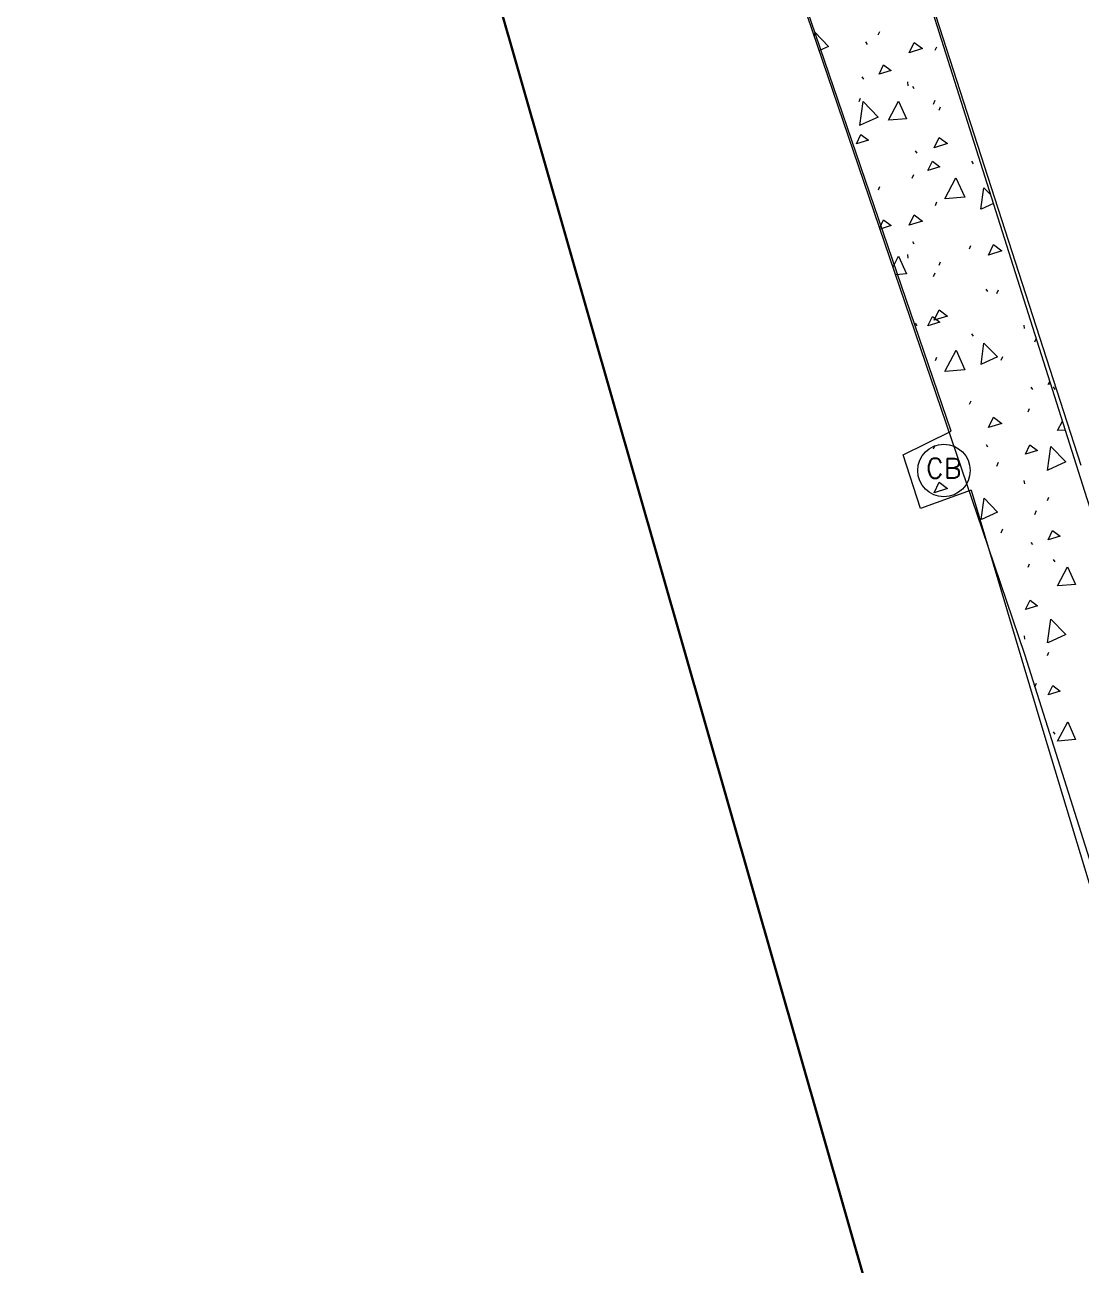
# Model space of a CAD drawing. Header units: metres. Extents: x -703672 to 3951284, y -4124475 to 4104628.
# Drawn here: x 327584.28 to 327606.78, y 4104278.28 to 4104304.71 of the extents above; entities that cross this region are included whole.
import ezdxf

# ---------------------------------------------------------------- set-up
doc = ezdxf.new("R2010")
doc.units = ezdxf.units.M
doc.header["$MEASUREMENT"] = 0
for name, color, linetype, lineweight in [('C-ANNO-TEXT', 7, 'Continuous', 25), ('V-ANNO-PATT', 9, 'Continuous', 0), ('V-SITE-STRC', 253, 'Continuous', 0), ('V-SITE-WALK', 7, 'Continuous', 0)]:
    doc.layers.add(name, color=color, linetype=linetype, lineweight=lineweight)
doc.styles.add('Style-WORKING', font='WORKING.shx')

msp = doc.modelspace()

# ---------------------------------------------------------------- linework, layer by layer
at = {"layer": 'C-ANNO-TEXT', "color": 4, "lineweight": 30, "ltscale": 0.6, "elevation": 5.983413176301609}
msp.add_lwpolyline([(327665.5729307538, 4104001.849001709), (327641.232378814, 4104115.978905268), (327619.8861136422, 4104216.068960391), (327591.7260042686, 4104314.452543943), (327580.4504597362, 4104313.59571581), (327573.2267021704, 4104352.255640398), (327528.9121857327, 4104334.941619649), (327474.4079680003, 4104310.967645216), (327379.6999764125, 4104258.140628737), (327339.8195604153, 4104230.764450457), (327333.9914384905, 4104229.543941272), (327219.5630500407, 4104141.476783445), (327182.0491303254, 4104108.423911608), (327140.7227356881, 4104065.652639747), (327137.3190008439, 4104059.241637646), (327124.9503086815, 4104044.794111523), (327127.0686271138, 4104015.680140578)], dxfattribs=at)
at = {"layer": 'C-ANNO-TEXT', "color": 251, "lineweight": 30, "ltscale": 0.6, "elevation": 5.983413176301609}
msp.add_lwpolyline([(327344.4810744388, 4103975.106158198), (327519.4609574685, 4103989.493506075), (327567.1423479246, 4103995.960552649), (327618.4078448146, 4104000.15195829), (327665.5729307538, 4104001.849001709), (327641.232378814, 4104115.978905268), (327619.7443724439, 4104216.564164684), (327591.7260042686, 4104314.452543943), (327580.4504597362, 4104313.59571581), (327573.2267021704, 4104352.255640398), (327529.2050396148, 4104335.056039902), (327475.0566468335, 4104311.252970103), (327380.3080882658, 4104258.479826458), (327339.8195604153, 4104230.764450457), (327333.9914384905, 4104229.543941272), (327219.5630500407, 4104141.476783445), (327181.6303627212, 4104107.99050281), (327140.7227356881, 4104065.652639747), (327137.3190008439, 4104059.241637646), (327124.9503086815, 4104044.794111523), (327127.0686271138, 4104015.680140578), (327148.2210934783, 4104005.32173222), (327237.5672886667, 4103964.986671002)], dxfattribs=at)
at = {"layer": 'V-ANNO-PATT'}
for p, q in [((327602.4612863607, 4104304.500666352, 8.70180542354997), (327602.493165436, 4104304.572659865, 8.70414235414787)), ((327602.1860964546, 4104304.347534907, 8.669162392631598), (327602.2215966831, 4104304.294235064, 8.669185630647625)), ((327602.1860964546, 4104304.347534907, 8.669162392631598), (327602.2215966831, 4104304.294235064, 8.669185630647625)), ((327603.6750858076, 4104304.173005879, 8.749546667295313), (327603.7070547998, 4104304.244999391, 8.751887460685651)), ((327602.1114850567, 4104303.605876985, 8.674754294980033), (327602.1435231706, 4104303.557911308, 8.675486091915808)), ((327603.0837986282, 4104303.49563742, 8.668545209874502), (327603.0926991694, 4104303.415737656, 8.668712686641456)), ((327603.0837986282, 4104303.49563742, 8.668545209874502), (327603.0926991694, 4104303.415737656, 8.668712686641456)), ((327603.1871901957, 4104303.402495313, 8.718233087145201), (327603.2191383926, 4104303.354529636, 8.718961021288536)), ((327602.0512743738, 4104303.079154451, 8.665089777268513), (327602.083243366, 4104303.151147963, 8.667430570658851)), ((327603.6374995752, 4104303.024338811, 8.668032975054807), (327603.6729988345, 4104303.104338575, 8.667732364472286)), ((327603.6374995752, 4104303.024338811, 8.668032975054807), (327603.6729988345, 4104303.104338575, 8.667732364472286)), ((327603.7556683371, 4104302.895391011, 8.735840350861771), (327603.7876373812, 4104302.967294531, 8.738179937203007)), ((327603.2479085503, 4104302.030041745, 8.671614686362005), (327603.2835087784, 4104301.976741903, 8.671637625074275)), ((327603.2479085503, 4104302.030041745, 8.671614686362005), (327603.2835087784, 4104301.976741903, 8.671637625074275)), ((327604.4441048358, 4104301.804042413, 8.668583475453062), (327604.4796050643, 4104301.75074257, 8.668606713469089)), ((327604.4441048358, 4104301.804042413, 8.668583475453062), (327604.4796050643, 4104301.75074257, 8.668606713469089)), ((327603.1806131079, 4104301.444743474, 8.673238087668842), (327603.2162123667, 4104301.524743237, 8.672937177782558)), ((327603.1806131079, 4104301.444743474, 8.673238087668842), (327603.2162123667, 4104301.524743237, 8.672937177782558)), ((327602.4631921593, 4104301.193194403, 8.657442747860102), (327602.4950712345, 4104301.265187915, 8.659779678458001)), ((327603.6769916061, 4104300.86553393, 8.705183991605445), (327603.7089605983, 4104300.937527442, 8.707524784995783)), ((327603.1890959943, 4104300.095023365, 8.673870411455333), (327603.2210441911, 4104300.047057687, 8.674598345598667)), ((327603.0838253533, 4104299.820348267, 8.677474247790883), (327603.0927258945, 4104299.740448503, 8.67764172455783)), ((327603.0838253533, 4104299.820348267, 8.677474247790883), (327603.0927258945, 4104299.740448503, 8.67764172455783)), ((327604.4041455184, 4104299.938617459, 8.723966611530628), (327604.4361145626, 4104300.010520979, 8.726306197871864)), ((327603.7575741355, 4104299.587919062, 8.69147767517191), (327603.7895431796, 4104299.659822582, 8.693817261513146)), ((327603.6375263003, 4104299.349049658, 8.676962012971188), (327603.6730255596, 4104299.429049422, 8.676661402388667)), ((327603.6375263003, 4104299.349049658, 8.676962012971188), (327603.6730255596, 4104299.429049422, 8.676661402388667)), ((327604.7560381775, 4104299.076495148, 8.72749887396806), (327604.7879863744, 4104299.028529471, 8.728226808111401)), ((327604.9872229024, 4104298.984950733, 8.67380688085776), (327605.0228221612, 4104299.064950496, 8.673505970971476)), ((327604.9872229024, 4104298.984950733, 8.67380688085776), (327605.0228221612, 4104299.064950496, 8.673505970971476)), ((327603.2479352754, 4104298.354752592, 8.68054372427838), (327603.2835355035, 4104298.30145275, 8.680566662990657)), ((327603.2479352754, 4104298.354752592, 8.68054372427838), (327603.2835355035, 4104298.30145275, 8.680566662990657)), ((327605.5636654291, 4104298.309854235, 8.751892310370117), (327605.5717094794, 4104298.237950714, 8.751271666663605)), ((327604.4441315609, 4104298.12875326, 8.677512513369436), (327604.4796317894, 4104298.075453417, 8.677535751385463)), ((327604.4441315609, 4104298.12875326, 8.677512513369436), (327604.4796317894, 4104298.075453417, 8.677535751385463)), ((327605.7953267724, 4104297.954953772, 8.67389056320524), (327605.830926032, 4104298.034853537, 8.673589896266144)), ((327605.7953267724, 4104297.954953772, 8.67389056320524), (327605.830926032, 4104298.034853537, 8.673589896266144)), ((327603.6788974046, 4104297.558061981, 8.660821315915577), (327603.7108663968, 4104297.630055494, 8.663162109305915)), ((327605.076032828, 4104297.565254922, 8.676990220316512), (327605.1116320876, 4104297.645154686, 8.676689553377415)), ((327605.076032828, 4104297.565254922, 8.676990220316512), (327605.1116320876, 4104297.645154686, 8.676689553377415)), ((327605.7119793106, 4104296.990933088, 8.740540641103713), (327605.7440174246, 4104296.94296741, 8.741272438039488)), ((327606.1861319881, 4104296.996956599, 8.675048318159554), (327606.2216322166, 4104296.943656756, 8.675071556175581)), ((327606.1861319881, 4104296.996956599, 8.675048318159554), (327606.2216322166, 4104296.943656756, 8.675071556175581)), ((327604.4060513169, 4104296.63114551, 8.67960393584076), (327604.438020361, 4104296.70304903, 8.681943522181996)), ((327605.6517686277, 4104296.464210554, 8.730876123392193), (327605.68373762, 4104296.536204065, 8.733216916782531)), ((327603.6375530254, 4104295.673760504, 8.685891050887562), (327603.6730522846, 4104295.753760268, 8.685590440305042)), ((327603.6375530254, 4104295.673760504, 8.685891050887562), (327603.6730522846, 4104295.753760268, 8.685590440305042)), ((327604.757943976, 4104295.769023199, 8.683136198278198), (327604.789892173, 4104295.721057522, 8.683864132421533)), ((327604.9872496274, 4104295.309661579, 8.682735918774135), (327605.0228488862, 4104295.389661342, 8.682435008887857)), ((327604.9872496274, 4104295.309661579, 8.682735918774135), (327605.0228488862, 4104295.389661342, 8.682435008887857)), ((327605.5655712275, 4104295.002382285, 8.707529634680256), (327605.5736152779, 4104294.930478765, 8.706908990973737)), ((327606.0636864133, 4104294.578250505, 8.723229093983782), (327606.0955654884, 4104294.650244018, 8.725566024581688)), ((327605.7953534975, 4104294.279664618, 8.682819601121615), (327605.830952757, 4104294.359564383, 8.682518934182518)), ((327605.7953534975, 4104294.279664618, 8.682819601121615), (327605.830952757, 4104294.359564383, 8.682518934182518)), ((327605.076059553, 4104293.889965769, 8.685919258232886), (327605.1116588126, 4104293.969865532, 8.685618591293789)), ((327605.076059553, 4104293.889965769, 8.685919258232886), (327605.1116588126, 4104293.969865532, 8.685618591293789)), ((327605.7138851091, 4104293.683461139, 8.696177965413845), (327605.745923223, 4104293.635495462, 8.69690976234962)), ((327605.6536744261, 4104293.156738604, 8.686513447702325), (327605.6856434185, 4104293.228732117, 8.68885424109267)), ((327606.1861587132, 4104293.321667446, 8.683977356075935), (327606.2216589417, 4104293.268367603, 8.684000594091962)), ((327606.1861587132, 4104293.321667446, 8.683977356075935), (327606.2216589417, 4104293.268367603, 8.684000594091962)), ((327605.567477026, 4104291.694910336, 8.663166958990388), (327605.5755210764, 4104291.623006816, 8.662546315283869)), ((327606.0655922117, 4104291.270778556, 8.678866418293921), (327606.097471287, 4104291.342772068, 8.68120334889182)), ((327605.7953802226, 4104290.604375465, 8.691748639037996), (327605.8309794821, 4104290.684275229, 8.6914479720989)), ((327605.7953802226, 4104290.604375465, 8.691748639037996), (327605.8309794821, 4104290.684275229, 8.6914479720989)), ((327606.1861854382, 4104289.646378292, 8.69290639399231), (327606.2216856668, 4104289.59307845, 8.692929632008337)), ((327606.1861854382, 4104289.646378292, 8.69290639399231), (327606.2216856668, 4104289.59307845, 8.692929632008337))]:
    msp.add_line(p, q, dxfattribs=at)
at = {"layer": 'V-ANNO-PATT', "extrusion": (-0.0429160486729976, -0.01342402673904216, 0.9989884925625552), "elevation": -69147.00353259269, "flags": 128}
msp.add_lwpolyline([(-3819344.767867943, 1536379.485377404), (-3819344.835828356, 1536379.517430566), (-3819344.46835916, 1536379.702450952), (-3819344.440826252, 1536379.493464812)], dxfattribs=at)
at = {"layer": 'V-ANNO-PATT', "extrusion": (0.002993028738320731, 0.002429482743647105, 0.9999925696686801), "flags": 128}
for points, elevation in [([(327601.6251709829, 4104289.600790322), (327601.7316709827, 4104289.822790322), (327601.9092709825, 4104289.689590321), (327601.6251709829, 4104289.600790322)], 10960.52844271312), ([(327601.6251709829, 4104289.600790322), (327601.7316709827, 4104289.822790322), (327601.9092709825, 4104289.689590321), (327601.6251709829, 4104289.600790322)], 10960.52844271312), ([(327601.625170983, 4104285.92549032), (327601.7316709826, 4104286.14749032), (327601.9092709827, 4104286.014290324), (327601.625170983, 4104285.92549032)], 10960.5284427131), ([(327601.625170983, 4104285.92549032), (327601.7316709826, 4104286.14749032), (327601.9092709827, 4104286.014290324), (327601.625170983, 4104285.92549032)], 10960.5284427131)]:
    msp.add_lwpolyline(points, dxfattribs=dict(at, elevation=elevation))
at = {"layer": 'V-ANNO-PATT', "extrusion": (-0.0429160486464394, -0.01342402674129633, 0.998988492563666), "elevation": -69147.00353314423, "flags": 128}
msp.add_lwpolyline([(-3819343.582925627, 1536380.557480282), (-3819343.745016844, 1536380.708645623), (-3819343.582919534, 1536380.825455308), (-3819343.582925627, 1536380.557480282)], dxfattribs=at)
at = {"layer": 'V-ANNO-PATT', "extrusion": (0.002993028744424042, 0.002429482738461964, 0.9999925696686744), "flags": 128}
for points, elevation in [([(327600.5742709766, 4104288.052590372), (327600.6446709766, 4104288.560090373), (327600.9626709766, 4104288.231690372), (327600.5825709767, 4104288.055590372)], 10960.52842343118), ([(327600.5742709766, 4104288.052590372), (327600.6446709766, 4104288.560090373), (327600.9626709766, 4104288.231690372), (327600.5825709767, 4104288.055590372)], 10960.52842343118), ([(327604.5742709764, 4104280.701990374), (327604.6446709767, 4104281.209490371), (327604.9626709767, 4104280.881090372), (327604.5825709767, 4104280.704990374)], 10960.52842343119), ([(327604.5742709764, 4104280.701990374), (327604.6446709767, 4104281.209490371), (327604.9626709767, 4104280.881090372), (327604.5825709767, 4104280.704990374)], 10960.52842343119), ([(327604.5742709765, 4104277.026690373), (327604.6446709767, 4104277.534190373), (327604.9626709767, 4104277.205790371), (327604.5825709767, 4104277.029690374)], 10960.52842343119), ([(327604.5742709765, 4104277.026690373), (327604.6446709767, 4104277.534190373), (327604.9626709767, 4104277.205790371), (327604.5825709767, 4104277.029690374)], 10960.52842343119)]:
    msp.add_lwpolyline(points, dxfattribs=dict(at, elevation=elevation))
at = {"layer": 'V-ANNO-PATT', "extrusion": (-0.04291604862611193, -0.01342402671256956, 0.9989884925649252), "elevation": -69147.00340858137, "flags": 128}
msp.add_lwpolyline([(-3819342.586768865, 1536380.453490101), (-3819342.911370517, 1536380.781033366), (-3819342.502831849, 1536380.829226776), (-3819342.584379814, 1536380.461135528)], dxfattribs=at)
at = {"layer": 'V-ANNO-PATT', "extrusion": (-0.04291604863576975, -0.01342402665871943, 0.9989884925652339), "elevation": -69147.00319072817, "flags": 128}
msp.add_lwpolyline([(-3819342.311654072, 1536379.646945904), (-3819342.473772135, 1536379.79802534), (-3819342.311674825, 1536379.914835026), (-3819342.311654072, 1536379.646945904)], dxfattribs=at)
at = {"layer": 'V-ANNO-PATT', "extrusion": (0.00299302874585176, 0.002429482739772969, 0.9999925696686669), "elevation": 10960.52842927966, "flags": 128}
for points in [[(327602.1618709753, 4104287.576090358), (327602.2684709752, 4104287.798090355), (327602.4460709753, 4104287.664890355), (327602.1618709753, 4104287.576090358)], [(327602.1618709753, 4104287.576090358), (327602.2684709752, 4104287.798090355), (327602.4460709753, 4104287.664890355), (327602.1618709753, 4104287.576090358)], [(327602.1618709753, 4104283.900790357), (327602.2684709755, 4104284.122790356), (327602.4460709754, 4104283.989590357), (327602.1618709753, 4104283.900790357)], [(327602.1618709753, 4104283.900790357), (327602.2684709755, 4104284.122790356), (327602.4460709754, 4104283.989590357), (327602.1618709753, 4104283.900790357)], [(327602.1618709753, 4104280.225490356), (327602.2684709755, 4104280.447490355), (327602.4460709756, 4104280.314290355), (327602.1618709753, 4104280.225490356)], [(327602.1618709753, 4104280.225490356), (327602.2684709755, 4104280.447490355), (327602.4460709756, 4104280.314290355), (327602.1618709753, 4104280.225490356)]]:
    msp.add_lwpolyline(points, dxfattribs=at)
at = {"layer": 'V-ANNO-PATT', "extrusion": (-0.04291604856900661, -0.01342402672337831, 0.9989884925672332), "elevation": -69147.0034342359, "flags": 128}
msp.add_lwpolyline([(-3819341.309115795, 1536380.937738481), (-3819341.471233857, 1536381.088817919), (-3819341.309136549, 1536381.205627604), (-3819341.309115795, 1536380.937738481)], dxfattribs=at)
at = {"layer": 'V-ANNO-PATT', "extrusion": (0.002993028746128011, 0.002429482739413737, 0.9999925696686671), "elevation": 10960.52842789578, "flags": 128}
for points in [[(327602.3838709752, 4104286.484990359), (327602.623670975, 4104286.93779036), (327602.8101709752, 4104286.52049036), (327602.392770975, 4104286.484990359)], [(327602.3838709752, 4104286.484990359), (327602.623670975, 4104286.93779036), (327602.8101709752, 4104286.52049036), (327602.392770975, 4104286.484990359)], [(327602.3838709749, 4104282.809690359), (327602.6236709747, 4104283.262490359), (327602.8101709751, 4104282.845190358), (327602.392770975, 4104282.809690359)], [(327602.3838709749, 4104282.809690359), (327602.6236709747, 4104283.262490359), (327602.8101709751, 4104282.845190358), (327602.392770975, 4104282.809690359)]]:
    msp.add_lwpolyline(points, dxfattribs=at)
at = {"layer": 'V-ANNO-PATT', "extrusion": (-0.04291604860170526, -0.01342402673667076, 0.9989884925656498), "elevation": -69147.00349950431, "flags": 128}
msp.add_lwpolyline([(-3819340.187166679, 1536381.771919695), (-3819340.604230117, 1536381.968625417), (-3819340.41711934, 1536382.062835512)], dxfattribs=at)
at = {"layer": 'V-ANNO-PATT', "extrusion": (-0.0404430356639722, -0.01875782703655066, 0.999005758137134), "elevation": -90228.35355697758, "flags": 128}
msp.add_lwpolyline([(-3585474.514928411, 2022088.58702135), (-3585474.514928411, 2022088.300878526)], dxfattribs=at)
at = {"layer": 'V-ANNO-PATT', "extrusion": (-0.042916048578273, -0.0134240267496696, 0.9989884925664817), "elevation": -69147.00354517893, "flags": 128}
msp.add_lwpolyline([(-3819340.448443695, 1536379.595426008), (-3819340.586830168, 1536379.72448444), (-3819340.424732861, 1536379.841294125), (-3819340.424738435, 1536379.596012215)], dxfattribs=at)
at = {"layer": 'V-ANNO-PATT', "extrusion": (-0.04291604862228443, -0.01342402672624807, 0.9989884925649057), "elevation": -69147.0034634682, "flags": 128}
msp.add_lwpolyline([(-3819339.57370421, 1536379.614073438), (-3819339.75366759, 1536379.795667686), (-3819339.345128922, 1536379.843861096), (-3819339.395058004, 1536379.618491176)], dxfattribs=at)
at = {"layer": 'V-ANNO-PATT', "extrusion": (0.002993028745998282, 0.002429482739957408, 0.999992569668666), "elevation": 10960.52843008465, "flags": 128}
for points in [[(327603.3180709754, 4104285.290690353), (327603.4245709751, 4104285.512690353), (327603.6021709751, 4104285.379490352), (327603.3180709754, 4104285.290690353)], [(327603.3180709754, 4104285.290690353), (327603.4245709751, 4104285.512690353), (327603.6021709751, 4104285.379490352), (327603.3180709754, 4104285.290690353)], [(327603.3180709754, 4104281.615390353), (327603.4245709751, 4104281.837390353), (327603.6021709751, 4104281.704190354), (327603.3180709754, 4104281.615390353)], [(327603.3180709754, 4104281.615390353), (327603.4245709751, 4104281.837390353), (327603.6021709751, 4104281.704190354), (327603.3180709754, 4104281.615390353)]]:
    msp.add_lwpolyline(points, dxfattribs=at)
at = {"layer": 'V-ANNO-PATT', "extrusion": (-0.04291604862881639, -0.01342402678316736, 0.9989884925638602), "elevation": -69147.0036992219, "flags": 128}
msp.add_lwpolyline([(-3819338.150557481, 1536379.954489772), (-3819338.312675542, 1536380.105569211), (-3819338.150578234, 1536380.222378895), (-3819338.150557481, 1536379.954489772)], dxfattribs=at)
at = {"layer": 'V-ANNO-PATT', "extrusion": (-0.04291604867555638, -0.01342402672641849, 0.9989884925626149), "elevation": -69147.00348161986, "flags": 128}
msp.add_lwpolyline([(-3819337.031038033, 1536380.782643737), (-3819337.44810147, 1536380.979349457), (-3819337.080632274, 1536381.164369843), (-3819337.031387151, 1536380.790579038)], dxfattribs=at)
at = {"layer": 'V-ANNO-PATT', "extrusion": (-0.01325334006516667, -0.02765694777693023, 0.999529610475238), "elevation": -117845.4509396584, "flags": 128}
msp.add_lwpolyline([(-1478228.110911987, 3841032.945885941), (-1478228.110911986, 3841033.029428354)], dxfattribs=at)
at = {"layer": 'V-ANNO-PATT', "extrusion": (-0.0429163539778768, -0.01342305047686244, 0.9989884925649251), "elevation": -69143.09668234616, "flags": 128}
msp.add_lwpolyline([(-3819371.178709527, 1536295.283065214), (-3819371.178709528, 1536295.22586088)], dxfattribs=at)
at = {"layer": 'V-ANNO-PATT', "extrusion": (-0.01492557440905705, -0.02823727044871448, 0.9994898117470562), "elevation": -120775.0819052538, "flags": 128}
msp.add_lwpolyline([(-1628349.315946571, 3779743.899466899), (-1628349.315946572, 3779744.128213605)], dxfattribs=at)
at = {"layer": 'V-ANNO-PATT', "extrusion": (-0.04374387875071718, -0.003723709155402025, 0.9990358387275047), "elevation": -29605.23017045581, "flags": 128}
msp.add_lwpolyline([(-4061718.81966376, 673896.1648794038), (-4061718.81966376, 673896.0055448887)], dxfattribs=at)
at = {"layer": 'V-ANNO-PATT', "extrusion": (-0.04291604857150717, -0.0134240268432884, 0.9989884925655145), "elevation": -69147.00392720157, "flags": 128}
msp.add_lwpolyline([(-3819334.916808125, 1536381.126526852), (-3819335.078926185, 1536381.277606289), (-3819334.916828878, 1536381.394415975), (-3819334.916808125, 1536381.126526852)], dxfattribs=at)
at = {"layer": 'V-ANNO-PATT', "extrusion": (-0.04291604866640512, -0.01342402672318801, 0.9989884925630516), "elevation": -69147.00346536312, "flags": 128}
msp.add_lwpolyline([(-3819333.873832695, 1536379.796044291), (-3819334.290896133, 1536379.992750011), (-3819333.923426937, 1536380.177770397), (-3819333.874181814, 1536379.803979591)], dxfattribs=at)
at = {"layer": 'V-ANNO-PATT', "extrusion": (-0.04291604862365933, -0.01342402674195377, 0.9989884925646356), "elevation": -69147.00352837954, "flags": 128}
msp.add_lwpolyline([(-3819333.037289145, 1536381.034547636), (-3819333.199380362, 1536381.185712979), (-3819333.037283054, 1536381.302522663), (-3819333.037289145, 1536381.034547636)], dxfattribs=at)
at = {"layer": 'V-ANNO-PATT', "extrusion": (-0.04291604861676679, -0.01342402670838846, 0.9989884925653828), "elevation": -69147.00338835963, "flags": 128}
msp.add_lwpolyline([(-3819332.041427502, 1536380.929824523), (-3819332.366029154, 1536381.257367788), (-3819331.957490485, 1536381.305561198), (-3819332.03903845, 1536380.93746995)], dxfattribs=at)
at = {"layer": 'V-ANNO-PATT', "extrusion": (-0.04291604863742127, -0.01342402670916776, 0.998988492564485), "elevation": -69147.00339832458, "flags": 128}
msp.add_lwpolyline([(-3819331.764641763, 1536380.12742392), (-3819331.926759825, 1536380.278503359), (-3819331.764662516, 1536380.395313042), (-3819331.764641763, 1536380.12742392)], dxfattribs=at)
at = {"layer": 'V-ANNO-PATT', "extrusion": (-0.04291604863391764, -0.01342402675565342, 0.9989884925640109), "elevation": -69147.00358796753, "flags": 128}
msp.add_lwpolyline([(-3819329.879729351, 1536380.048825928), (-3819330.041820568, 1536380.19999127), (-3819329.879723259, 1536380.316800953), (-3819329.879729351, 1536380.048825928)], dxfattribs=at)
at = {"layer": 'V-ANNO-PATT', "extrusion": (-0.04291604858325543, -0.01342402672614521, 0.9989884925665838), "elevation": -69147.00345025994, "flags": 128}
msp.add_lwpolyline([(-3819328.883288371, 1536379.9455429), (-3819329.207890026, 1536380.273086165), (-3819328.799351359, 1536380.321279577), (-3819328.880899324, 1536379.953188326)], dxfattribs=at)
at = {"layer": 'V-SITE-STRC'}
msp.add_circle((327603.8599101775, 4104295.215208291, 8.682853104307767), 0.5590931205450599, dxfattribs=at)
at = {"layer": 'V-SITE-WALK', "linetype": 'Continuous'}
msp.add_line((327604.4433143755, 4104294.795384545, 8.702284716312938), (327605.9866712571, 4104289.608725783, 8.677586881432205), dxfattribs=at)
msp.add_line((327604.4433143755, 4104294.795384545, 8.702284716312938), (327605.9866712571, 4104289.608725783, 8.677586881432205), dxfattribs=at)
at = {"layer": 'V-SITE-WALK', "linetype": 'Continuous', "extrusion": (0.3026656152421786, 0.1039314854849135, 0.9474132000742721), "elevation": 525729.1535314906, "flags": 128}
msp.add_lwpolyline([(3775412.098202902, -1556418.538836116), (3775426.938735555, -1556418.825545859), (3775438.957926224, -1556419.203302125)], dxfattribs=at)
msp.add_lwpolyline([(3775412.098202902, -1556418.538836116), (3775426.938735555, -1556418.825545859), (3775438.957926224, -1556419.203302125)], dxfattribs=at)
at = {"layer": 'V-SITE-WALK', "linetype": 'Continuous', "extrusion": (0.0001105071263793005, -0.0003649769422973977, 0.9999999272900008), "elevation": -1453.090689273541, "flags": 128}
msp.add_lwpolyline([(327605.9837119881, 4104289.351743631), (327608.3988678936, 4104281.375098304)], dxfattribs=at)
at = {"layer": 'V-SITE-WALK'}
for points in [[(327620.3425621417, 4104248.34252791, 8.695919705764013), (327618.3261149768, 4104255.955321032, 8.709712052235432), (327614.9265421935, 4104268.806784675, 8.649061660645152), (327610.621507439, 4104283.20253448, 8.724979566888194), (327606.9090212492, 4104294.614199091, 8.756680778063824), (327603.1180183944, 4104306.583658235, 8.720346730492416), (327598.0561656079, 4104322.787238271, 8.553093098139492), (327594.0122131148, 4104324.520119613, 8.538393804451665), (327585.5911835539, 4104322.707815772, 8.212742834877233)], [(327617.7798040668, 4104247.927010071, 8.694375986799486), (327615.8164026496, 4104255.319372139, 8.667564338467258), (327612.4866161895, 4104268.154373453, 8.65983433059067), (327609.225991227, 4104279.781047818, 8.701967469825398), (327605.5820929796, 4104291.293355906, 8.674683162645607), (327604.6797557997, 4104293.954077602, 8.668334877323929), (327600.6199227258, 4104305.887676351, 8.672471407611582), (327596.0294623931, 4104319.809260997, 8.608110991344617), (327592.3899916518, 4104321.102153443, 8.398989536603402), (327585.8575806291, 4104320.057746829, 8.128111184771313)]]:
    msp.add_polyline3d(points, dxfattribs=at)
at = {"layer": 'V-SITE-WALK', "linetype": 'Continuous'}
for points in [[(327604.4433143755, 4104294.795384545, 8.702284716312938), (327603.3608522447, 4104294.406849806, 8.641788525982449), (327602.9900659774, 4104295.552441012, 8.637824780391398), (327604.0121259654, 4104296.05529724, 8.702495937743898), (327599.4895905004, 4104309.300457868, 8.69975246123711), (327595.534813147, 4104319.901189004, 8.59641093280301)], [(327604.4433143755, 4104294.795384545, 8.702284716312938), (327603.3608522447, 4104294.406849806, 8.641788525982449), (327602.9900659774, 4104295.552441012, 8.637824780391398), (327604.0121259654, 4104296.05529724, 8.702495937743898), (327599.4895905004, 4104309.300457868, 8.69975246123711), (327595.534813147, 4104319.901189004, 8.59641093280301)], [(327605.9866712569, 4104289.608725782, 8.677586881430095), (327612.109864394, 4104269.385375657, 8.669529167874138), (327614.9921963979, 4104258.282844023, 8.672983442350137), (327619.8444792965, 4104240.021477795, 8.701575192963091), (327623.9635655499, 4104223.769259268, 8.716803132381933), (327629.1930278622, 4104221.116788041, 8.720351011116342), (327629.7788174287, 4104218.050995348, 8.702194388928), (327624.8927000593, 4104216.878444667, 7.719996306563232), (327623.967731258, 4104219.73756409, 7.49789684724422)]]:
    msp.add_polyline3d(points, dxfattribs=at)

# ---------------------------------------------------------------- texts
at = {"layer": 'V-SITE-STRC', "insert": (327603.8545072578, 4104295.473601751, 8.682853104307767), "char_height": 0.4194237603805959, "attachment_point": 2, "line_spacing_factor": 0.6, "style": 'Style-WORKING'}
msp.add_mtext('\\Fsimplex;CB', dxfattribs=at)

doc.saveas('drawing.dxf')
